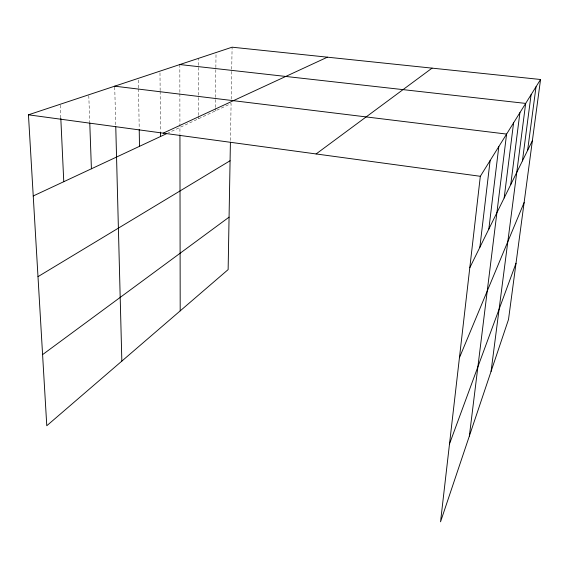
<?xml version="1.0" encoding="UTF-8"?>
<svg xmlns="http://www.w3.org/2000/svg" width="569" height="569" viewBox="0 0 569 569"><rect width="100%" height="100%" fill="white"/><g stroke="black" fill="none" stroke-linecap="round" stroke-linejoin="round"><path stroke-width="0.43" stroke-dasharray="2.85 2.13" d="M198.332 118.857L198.346 116.218M198.346 115.343L198.453 96.033M198.46 95.158L198.617 66.196M198.624 65.314L198.659 58.294M215.338 110.912L215.367 108.259M215.381 107.37L216.035 52.526M230.438 140.415L231.099 103.551L168.303 132.876M231.178 99.148L231.697 70.087M231.711 69.205L232.102 47.191M60.193 105.165L60.812 118.366M88.792 95.67L89.738 122.1M114.732 87.057L115.72 125.152M138.381 80.087L138.516 88.039M138.53 88.92L139.206 128.665M159.989 72.91L160.145 90.571M160.152 91.453L160.508 131.197M179.832 64.546L179.875 92.896M179.875 93.785L179.932 134.398"/><path stroke-width="0.85" d="M230.409 142.186L228.133 269.599L46.779 425.733L28.45 114.817L232.102 47.191L540.55 79.496L508.501 319.515L440.541 521.809L480.328 176.298L540.55 79.496M479.859 247.295L490.115 160.565M488.835 229.079L498.814 146.589M469.347 436.067L506.595 134.085L114.71 86.175M504.162 197.969L513.587 122.833M510.756 184.584L519.917 112.655M491.068 371.393L525.671 103.409L179.832 64.546M522.427 160.899L531.076 94.724M527.612 150.372L536.019 86.78M449.51 443.912L516.012 263.276M459.432 357.737L524.12 202.543M469.802 267.714L532.378 140.692M316.101 153.957L432.07 68.131M42.583 354.615L229.072 217.152M37.988 276.648L230.075 160.75M33.237 195.964L166.753 133.601M163.203 133.153L327.417 57.17M28.45 114.817L480.328 176.298M60.812 118.366L63.771 181.696M89.774 122.982L91.41 168.787M115.77 126.93L121.844 361.109M139.22 129.547L139.505 146.325M160.515 132.079L160.558 136.496M179.939 135.266L180.195 310.866"/></g></svg>
